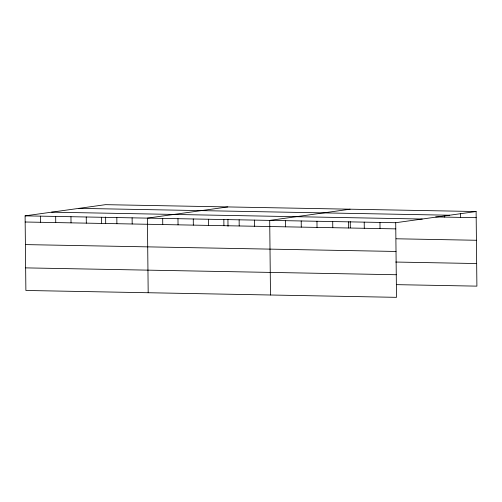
<?xml version="1.0" encoding="UTF-8"?>
<svg xmlns="http://www.w3.org/2000/svg" width="502" height="502" viewBox="0 0 502 502"><rect width="100%" height="100%" fill="white"/><g stroke="black" fill="none" stroke-linecap="round" stroke-linejoin="round"><path stroke-width="0.75" d="M476.116 211.53L395.72 222.719L396.498 297.335L25.884 290.47L25.1 215.86L105.502 204.665L476.116 211.53L476.9 286.14L396.643 284.653M227.801 206.931L147.406 218.125L148.184 292.735M350.107 209.196L269.706 220.391L270.49 295M78.965 208.361L449.585 215.22M435.68 216.927L476.185 217.673M51.631 212.17L422.251 219.029M25.1 215.86L395.72 222.719M25.163 222.009L395.783 228.868M396.166 238.783L476.417 240.27M25.401 244.599L396.022 251.458M395.658 262.044L476.662 263.544M25.646 267.88L396.266 274.738M460.39 213.538L460.434 217.385M444.665 215.553L444.678 217.09M379.97 222.43L380.033 228.573M364.214 222.141L364.283 228.284M350.239 221.577L350.302 227.808M348.463 221.846L348.532 227.99M332.713 221.558L332.776 227.701M316.963 221.263L317.026 227.412M301.213 220.974L301.275 227.117M285.462 220.679L285.525 226.829M254.42 220.108L254.483 226.251M239.134 219.826L239.197 225.969M227.933 219.311L228.008 226.32M223.842 219.537L223.911 225.687M208.556 219.255L208.619 225.404M193.27 218.972L193.333 225.122M177.978 218.69L178.047 224.84M162.692 218.408L162.755 224.557M132.114 217.843L132.183 223.986M116.828 217.561L116.891 223.704M105.627 217.046L105.696 223.277M101.542 217.278L101.605 223.421M86.25 216.996L86.319 223.139M70.964 216.707L71.027 222.857M55.678 216.425L55.741 222.574M40.386 216.142L40.455 222.292"/></g></svg>
